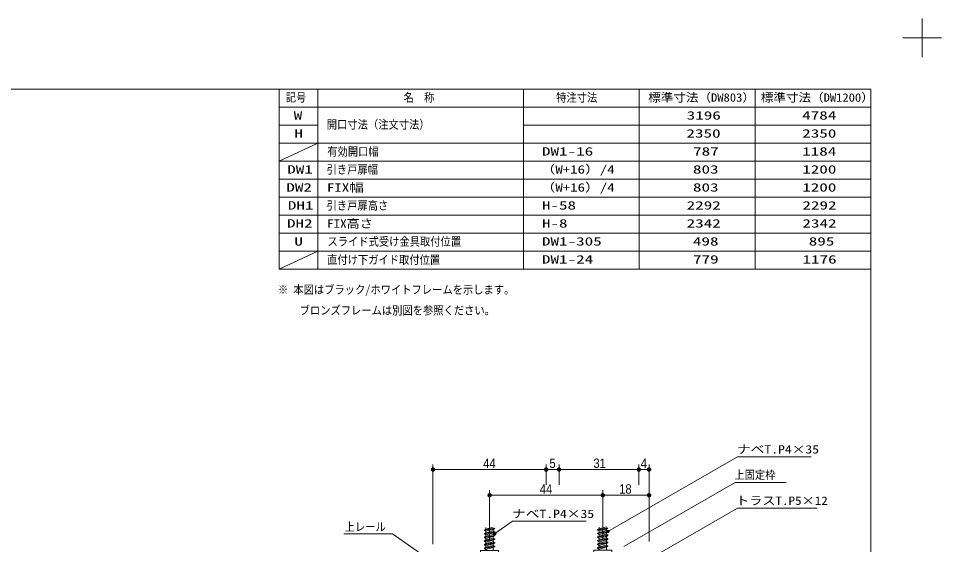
# Model space of a CAD drawing. Units: millimetres, scale not verified, with parts at other scales. Extents: x -6062 to 6062, y -3045 to 3045.
# Drawn here: x -1101 to 2488, y 998 to 3045 of the extents above; entities that cross this region are included whole.
import ezdxf
from ezdxf.enums import TextEntityAlignment as Align

# ---------------------------------------------------------------- set-up
doc = ezdxf.new("R2010")
doc.units = ezdxf.units.MM
doc.header["$LTSCALE"] = 20
for name, color, linetype, lineweight in [('0-0_2寸法-3', 7, 'Continuous', 9), ('0-1_2寸法-1', 7, 'Continuous', 9), ('0-2_0', 7, 'Continuous', 9), ('0-3_3一般', 7, 'Continuous', 9), ('0-4_1図面枠', 7, 'Continuous', 9)]:
    doc.layers.add(name, color=color, linetype=linetype, lineweight=lineweight)
doc.styles.add('ＭＳ ゴシック', font='')
doc.styles.add('ＭＳ Ｐゴシック', font='')
doc.styles.get('ＭＳ ゴシック').set_extended_font_data('MS Gothic')
doc.styles.get('ＭＳ Ｐゴシック').set_extended_font_data('MS PGothic')

# ---------------------------------------------------------------- blocks, each defined once
blk = doc.blocks.new('グループ-14')
at = {"layer": '0-3_3一般'}
for p, q in [((58763.7, 21098.2), (59563.7, 21239.6)), ((58763.7, 21098.2), (58763.7, 21124.9)), ((59563.7, 20983.6), (58763.7, 20842.2)), ((58763.7, 20842.2), (58883.7, 20911.5)), ((58763.7, 20815.6), (58763.7, 20842.2)), ((58763.7, 20815.6), (58883.7, 20746.3)), ((59443.7, 21335.5), (58883.7, 21194.2)), ((58883.7, 21311.6), (58883.7, 21194.2)), ((58883.7, 21029), (58883.7, 20911.5)), ((58883.7, 20746.3), (59443.7, 20887.6)), ((59443.7, 21170.3), (59563.7, 21239.6)), ((59443.7, 21170.3), (59443.7, 21052.9)), ((59443.7, 20887.6), (59563.7, 20956.9)), ((59443.7, 20887.6), (59443.7, 20770.2)), ((58763.7, 20532.9), (59563.7, 20674.2)), ((58763.7, 20532.9), (58763.7, 20559.6)), ((59563.7, 20418.2), (58763.7, 20276.9)), ((58763.7, 20276.9), (58883.7, 20346.2)), ((58763.7, 20250.2), (58763.7, 20276.9)), ((58763.7, 20250.2), (58883.7, 20181)), ((58763.7, 19967.6), (59563.7, 20108.9)), ((59443.7, 20770.2), (58883.7, 20628.9)), ((58883.7, 20746.3), (58883.7, 20628.9)), ((58883.7, 20463.6), (58883.7, 20346.2)), ((58883.7, 20181), (59443.7, 20322.3)), ((59443.7, 20204.9), (58883.7, 20063.5)), ((58883.7, 20181), (58883.7, 20063.5)), ((59563.7, 20700.9), (59443.7, 20770.2)), ((59443.7, 20605), (59563.7, 20674.2)), ((59443.7, 20605), (59443.7, 20487.5)), ((59443.7, 20322.3), (59563.7, 20391.6)), ((59443.7, 20322.3), (59443.7, 20204.9)), ((59563.7, 20135.6), (59443.7, 20204.9)), ((59443.7, 20039.6), (59563.7, 20108.9)), ((59563.7, 20674.2), (59563.7, 20700.9)), ((59563.7, 20108.9), (59563.7, 20135.6)), ((58763.7, 19967.6), (58763.7, 19994.2)), ((59563.7, 19852.9), (58763.7, 19711.6)), ((58763.7, 19711.6), (58883.7, 19780.9)), ((58763.7, 19684.9), (58763.7, 19711.6)), ((58763.7, 19684.9), (58883.3, 19615.9)), ((58783.7, 19524.9), (59543.7, 19524.9)), ((58883.3, 19615.9), (58883.7, 19615.6)), ((58883.7, 19898.3), (58883.7, 19780.9)), ((58883.7, 19615.6), (59443.7, 19757)), ((59443.7, 20039.6), (59443.7, 19922.2)), ((59443.7, 19757), (59563.7, 19826.2)), ((59443.7, 19757), (59443.7, 19624.9)), ((59543.7, 19524.9), (59863.7, 19524.9)), ((59863.7, 19524.9), (59863.7, 19380.4)), ((59163.7, 19004.9), (59163.7, 18908.3))]:
    blk.add_line(p, q, dxfattribs=at)
for points in [[(59563.7, 21266.2), (58763.7, 21124.9), (58883.7, 21194.2)], [(58763.7, 21098.2), (58883.7, 21029), (59443.7, 21170.3)], [(58763.7, 20815.6), (59563.7, 20956.9), (59563.7, 20983.6)], [(59563.7, 20983.6), (59443.7, 21052.9), (58883.7, 20911.5)], [(59563.7, 20700.9), (58763.7, 20559.6), (58883.7, 20628.9)], [(58763.7, 20532.9), (58883.7, 20463.6), (59443.7, 20605)], [(58763.7, 20250.2), (59563.7, 20391.6), (59563.7, 20418.2)], [(59563.7, 20135.6), (58763.7, 19994.2), (58883.7, 20063.5)], [(59563.7, 20418.2), (59443.7, 20487.5), (58883.7, 20346.2)], [(58463.7, 19380.4), (58463.7, 19524.9), (58783.7, 19524.9)], [(58763.7, 19967.6), (58883.7, 19898.3), (59443.7, 20039.6)], [(58763.7, 19684.9), (59563.7, 19826.2), (59563.7, 19852.9)], [(59563.7, 19852.9), (59443.7, 19922.2), (58883.7, 19780.9)]]:
    blk.add_lwpolyline(points, dxfattribs=at)
for centre, radius, start, end in [((58663.7, 19380.4), 200, 180, 205.65891), ((58783.7, 19624.9), 100, 270, 312.40515), ((58783.7, 19624.9), 100, 312.40515, 354.8103), ((59543.7, 19624.9), 100, 180, 225), ((59543.7, 19624.9), 100, 225, 270), ((59663.7, 19380.4), 200, 334.34109, 0), ((58663.7, 19380.4), 200, 205.65891, 231.31781), ((59163.7, 20004.9), 1000, 231.31781, 250.65891), ((59163.7, 20004.9), 1000, 250.65891, 270), ((59163.7, 20004.9), 1000, 270, 289.34109), ((59163.7, 20004.9), 1000, 289.34109, 308.68219), ((59663.7, 19380.4), 200, 308.68219, 334.34109)]:
    blk.add_arc(centre, radius, start, end, dxfattribs=at)
blk = doc.blocks.new('グループ-15')
at = {"layer": '0-3_3一般'}
for p, q in [((50763.7, 21246.2), (49963.7, 21104.9)), ((49963.7, 21078.2), (50763.7, 21219.6)), ((49963.7, 21104.9), (50083.7, 21174.2)), ((49963.7, 21078.2), (49963.7, 21104.9)), ((49963.7, 21078.2), (50083.7, 21009)), ((49963.7, 20795.6), (50763.7, 20936.9)), ((49963.7, 20795.6), (49963.7, 20822.2)), ((50643.7, 21315.5), (50083.7, 21174.2)), ((50083.7, 21291.6), (50083.7, 21174.2)), ((50083.7, 21009), (50643.7, 21150.3)), ((50643.7, 21032.9), (50083.7, 20891.5)), ((50083.7, 21009), (50083.7, 20891.5)), ((50643.7, 21150.3), (50763.7, 21219.6)), ((50643.7, 21150.3), (50643.7, 21032.9)), ((50763.7, 20963.6), (50643.7, 21032.9)), ((50643.7, 20867.6), (50763.7, 20936.9)), ((50643.7, 20867.6), (50643.7, 20750.2)), ((50763.7, 20936.9), (50763.7, 20963.6)), ((50763.7, 20680.9), (49963.7, 20539.6)), ((49963.7, 20539.6), (50083.7, 20608.9)), ((49963.7, 20512.9), (49963.7, 20539.6)), ((49963.7, 20512.9), (50083.7, 20443.6)), ((49963.7, 20230.2), (50763.7, 20371.6)), ((49963.7, 20230.2), (49963.7, 20256.9)), ((50763.7, 20115.6), (49963.7, 19974.2)), ((50083.7, 20726.3), (50083.7, 20608.9)), ((50083.7, 20443.6), (50643.7, 20585)), ((50643.7, 20467.5), (50083.7, 20326.2)), ((50083.7, 20443.6), (50083.7, 20326.2)), ((50083.7, 20161), (50083.7, 20043.5)), ((50643.7, 20585), (50763.7, 20654.2)), ((50643.7, 20585), (50643.7, 20467.5)), ((50763.7, 20398.2), (50643.7, 20467.5)), ((50643.7, 20302.3), (50763.7, 20371.6)), ((50643.7, 20302.3), (50643.7, 20184.9)), ((50763.7, 20371.6), (50763.7, 20398.2)), ((49663.7, 19504.9), (49983.7, 19504.9)), ((49663.7, 19360.4), (49663.7, 19504.9)), ((49963.7, 19974.2), (50083.7, 20043.5)), ((49963.7, 19947.6), (49963.7, 19974.2)), ((49963.7, 19947.6), (50083.7, 19878.3)), ((49963.7, 19664.9), (50763.7, 19806.2)), ((49963.7, 19664.9), (49963.7, 19691.6)), ((49963.7, 19664.9), (50083.3, 19595.9)), ((50083.3, 19595.9), (50083.7, 19595.6)), ((50083.7, 19878.3), (50643.7, 20019.6)), ((50643.7, 19902.2), (50083.7, 19760.9)), ((50083.7, 19878.3), (50083.7, 19760.9)), ((50083.7, 19595.6), (50643.7, 19737)), ((50643.7, 20019.6), (50763.7, 20088.9)), ((50643.7, 20019.6), (50643.7, 19902.2)), ((50763.7, 19832.9), (50643.7, 19902.2)), ((50643.7, 19737), (50763.7, 19806.2)), ((50643.7, 19737), (50643.7, 19604.9)), ((50763.7, 19806.2), (50763.7, 19832.9)), ((51063.7, 19504.9), (51063.7, 19360.4)), ((50363.7, 18984.9), (50363.7, 18888.3))]:
    blk.add_line(p, q, dxfattribs=at)
for points in [[(50763.7, 20963.6), (49963.7, 20822.2), (50083.7, 20891.5)], [(49963.7, 20795.6), (50083.7, 20726.3), (50643.7, 20867.6)], [(49963.7, 20512.9), (50763.7, 20654.2), (50763.7, 20680.9)], [(50763.7, 20398.2), (49963.7, 20256.9), (50083.7, 20326.2)], [(49963.7, 20230.2), (50083.7, 20161), (50643.7, 20302.3)], [(49963.7, 19947.6), (50763.7, 20088.9), (50763.7, 20115.6)], [(50763.7, 20680.9), (50643.7, 20750.2), (50083.7, 20608.9)], [(50763.7, 20115.6), (50643.7, 20184.9), (50083.7, 20043.5)], [(50763.7, 19832.9), (49963.7, 19691.6), (50083.7, 19760.9)], [(49983.7, 19504.9), (50743.7, 19504.9), (51063.7, 19504.9)]]:
    blk.add_lwpolyline(points, dxfattribs=at)
for centre, radius, start, end in [((49983.7, 19604.9), 100, 270, 312.40515), ((49983.7, 19604.9), 100, 312.40515, 354.8103), ((50743.7, 19604.9), 100, 180, 225), ((50743.7, 19604.9), 100, 225, 270), ((49863.7, 19360.4), 200, 180, 205.65891), ((49863.7, 19360.4), 200, 205.65891, 231.31781), ((50363.7, 19984.9), 1000, 231.31781, 250.65891), ((50363.7, 19984.9), 1000, 250.65891, 270), ((50363.7, 19984.9), 1000, 270, 289.34109), ((50363.7, 19984.9), 1000, 289.34109, 308.68219), ((50863.7, 19360.4), 200, 308.68219, 334.34109), ((50863.7, 19360.4), 200, 334.34109, 0)]:
    blk.add_arc(centre, radius, start, end, dxfattribs=at)
blk = doc.blocks.new('グループ-31')
at = {"layer": '0-3_3一般'}
for name in ['グループ-15', 'グループ-14']:
    blk.add_blockref(name, (0, 0), dxfattribs=at)
blk = doc.blocks.new('グループ-32')
at = {"layer": '0-3_3一般'}
blk.add_blockref('グループ-31', (0, 0), dxfattribs=at)
blk = doc.blocks.new('_Dot')
at = {"layer": '0-2_0'}
for p, q in [((-10, 0), (-20, 0)), ((9.78, 2), (-9.78, 2)), ((7.99, 6), (-7.99, 6)), ((9.16, -3.98), (-9.16, -3.98)), ((6, -7.98), (-6, -7.98))]:
    blk.add_line(p, q, dxfattribs=at)
for points in [[(10, 0), (9.92, 1.25), (9.69, 2.49), (9.3, 3.68), (8.76, 4.82), (8.09, 5.88), (7.29, 6.85), (6.37, 7.71), (5.36, 8.44), (4.26, 9.05), (3.09, 9.51), (1.87, 9.82), (0.63, 9.98), (-0.63, 9.98), (-1.87, 9.82), (-3.09, 9.51), (-4.26, 9.05), (-5.36, 8.44), (-6.37, 7.71), (-7.29, 6.85), (-8.09, 5.88), (-8.76, 4.82), (-9.3, 3.68), (-9.69, 2.49), (-9.92, 1.25), (-10, 0), (0, 0)], [(-10, 0), (-9.92, -1.25), (-9.69, -2.49), (-9.3, -3.68), (-8.76, -4.82), (-8.09, -5.88), (-7.29, -6.85), (-6.37, -7.71), (-5.36, -8.44), (-4.26, -9.05), (-3.09, -9.51), (-1.87, -9.82), (-0.63, -9.98), (0.63, -9.98), (1.87, -9.82), (3.09, -9.51), (4.26, -9.05), (5.36, -8.44), (6.37, -7.71), (7.29, -6.85), (8.09, -5.88), (8.76, -4.82), (9.3, -3.68), (9.69, -2.49), (9.92, -1.25), (10, 0), (0, 0)]]:
    blk.add_lwpolyline(points, close=True, dxfattribs=at)
blk = doc.blocks.new('グループ-79')
at = {"layer": '0-4_1図面枠'}
for p, q in [((84000, 57900), (84000, 60900)), ((85500, 59400), (82500, 59400))]:
    blk.add_line(p, q, dxfattribs=at)
blk = doc.blocks.new('グループ-81')
at = {"layer": '0-4_1図面枠'}
blk.add_lwpolyline([(-80000, 55400), (80000, 55400), (80000, -55400), (-80000, -55400)], close=True, dxfattribs=at)
blk = doc.blocks.new('図面枠')
at = {"layer": '0-4_1図面枠'}
for name in ['グループ-79', 'グループ-81']:
    blk.add_blockref(name, (0, 0), dxfattribs=at)

msp = doc.modelspace()

# ---------------------------------------------------------------- linework, layer by layer
at = {"layer": '0-0_2寸法-3'}
for p, q in [((755.58, 1041.77), (745.79, 1041.77)), ((750.87, 1045.77), (750.5, 1045.77)), ((750.87, 1045.77), (750.5, 1045.77)), ((1195.58, 1050.17), (1185.79, 1050.17)), ((1194.68, 1046.17), (1186.69, 1046.17)), ((1190.86, 1054.17), (1190.51, 1054.17)), ((1190.86, 1054.17), (1190.51, 1054.17)), ((754.68, 1037.77), (746.69, 1037.77))]:
    msp.add_line(p, q, dxfattribs=at)
for points in [[(1190.68, 1049.18), (1694.83, 1340.25), (1981.13, 1340.25)], [(1252.68, 990.25), (1685.7, 1240.25), (1883.25, 1240.25)], [(1157.75, 830.25), (1694.69, 1140.25), (2004.33, 1140.25)], [(750.68, 1040.78), (820.34, 1089.56), (1106.64, 1089.56)], [(510.68, 929.74), (352.86, 1040.25), (164.57, 1040.25)]]:
    msp.add_lwpolyline(points, dxfattribs=at)
for centre in [(750.68, 1040.78), (750.68, 1040.78), (1190.68, 1049.18), (1190.68, 1049.18)]:
    msp.add_circle(centre, 5.01, dxfattribs=at)
at = {"layer": '0-1_2寸法-1'}
for p, q in [((510.68, 1000.25), (510.68, 1310.25)), ((950.68, 1230.25), (950.68, 1310.25)), ((950.68, 1230.25), (950.68, 1310.25)), ((1000.68, 1230.25), (1000.68, 1310.25)), ((1000.68, 1230.25), (1000.68, 1310.25)), ((1310.68, 1230.25), (1310.68, 1310.25)), ((1310.68, 1230.25), (1310.68, 1310.25)), ((1350.68, 1210.25), (1350.68, 1310.25)), ((523.4, 1290.25), (937.97, 1290.25)), ((963.4, 1290.25), (987.97, 1290.25)), ((1297.97, 1290.25), (1013.4, 1290.25)), ((1323.4, 1290.25), (1337.97, 1290.25)), ((730.68, 1016.34), (730.68, 1210.25)), ((1157.97, 1190.25), (743.4, 1190.25)), ((1170.68, 1021.91), (1170.68, 1210.25)), ((1170.68, 1021.91), (1170.68, 1210.25)), ((1183.4, 1190.25), (1337.97, 1190.25)), ((1350.68, 1010.25), (1350.68, 1210.25))]:
    msp.add_line(p, q, dxfattribs=at)
at = {"layer": '0-4_1図面枠'}
for p, q in [((62.5, 2770), (62.5, 2070)), ((862.5, 2770), (862.5, 2070)), ((1312.5, 2770), (1312.5, 2070)), ((1762.5, 2770), (1762.5, 2070)), ((2212.5, 2700), (-87.5, 2700)), ((62.5, 2630), (-87.5, 2630)), ((2212.5, 2630), (862.5, 2630)), ((2212.5, 2560), (-87.5, 2560)), ((62.5, 2560), (-87.5, 2490)), ((2212.5, 2490), (-87.5, 2490)), ((2212.5, 2420), (-87.5, 2420)), ((2212.5, 2420), (-87.5, 2420)), ((2212.5, 2350), (-87.5, 2350)), ((2212.5, 2350), (-87.5, 2350)), ((2212.5, 2280), (-87.5, 2280)), ((2212.5, 2280), (-87.5, 2280)), ((2212.5, 2210), (-87.5, 2210)), ((62.5, 2140), (-87.5, 2070)), ((2212.5, 2140), (-87.5, 2140))]:
    msp.add_line(p, q, dxfattribs=at)
msp.add_lwpolyline([(-87.5, 2770), (2212.5, 2770), (2212.5, 2070), (-87.5, 2070)], close=True, dxfattribs=at)

# ---------------------------------------------------------------- block references
at = {"layer": '0-1_2寸法-1', "xscale": 0.6356201, "yscale": 0.6356201, "rotation": 180}
for p in [(510.68, 1290.25), (950.68, 1290.25), (1000.68, 1290.25), (1310.68, 1290.25), (730.68, 1190.25), (1170.68, 1190.25)]:
    msp.add_blockref('_Dot', p, dxfattribs=at)
at = {"layer": '0-1_2寸法-1', "xscale": 0.6356201, "yscale": 0.6356201}
for p in [(950.68, 1290.25), (1000.68, 1290.25), (1310.68, 1290.25), (1350.68, 1290.25), (1170.68, 1190.25), (1350.68, 1190.25)]:
    msp.add_blockref('_Dot', p, dxfattribs=at)
at = {"layer": '0-3_3一般', "xscale": 0.05, "yscale": 0.05}
msp.add_blockref('グループ-32', (-1787.5, 0), dxfattribs=at)
at = {"layer": '0-4_1図面枠', "xscale": 0.05, "yscale": 0.05}
msp.add_blockref('図面枠', (-1787.5, 0), dxfattribs=at)

# ---------------------------------------------------------------- texts
at = {"layer": '0-0_2寸法-3', "style": 'ＭＳ ゴシック'}
for s, width, p in [('ナベT.P4×35', 1.2, (1692.32, 1342.64)), ('上固定枠', 0.9, (1682.41, 1243.59)), ('トラスT.P5×12', 1.15, (1688.53, 1143.01)), ('ナベT.P4×35', 1.2, (817.84, 1091.95)), ('上レール', 0.9, (167.46, 1041.08))]:
    msp.add_text(s, height=32.55, dxfattribs=dict(at, width=width)).set_placement(p, align=Align.BOTTOM_LEFT)
at = {"layer": '0-1_2寸法-1', "style": 'ＭＳ Ｐゴシック', "width": 0.9}
for s, p in [('44', (705.99, 1285.19)), ('5', (963.39, 1285.19)), ('31', (1134.46, 1285.29)), ('4', (1318.29, 1285.19)), ('44', (925.99, 1185.19)), ('18', (1234.65, 1185.29))]:
    msp.add_text(s, height=36.66, dxfattribs=at).set_placement(p, align=Align.BOTTOM_LEFT)
at = {"layer": '0-4_1図面枠', "style": 'ＭＳ ゴシック'}
for s, width, p in [('記号', 0.9, (-61.77, 2711.64)), ('名\u3000称', 0.9, (396.3, 2711.07)), ('特注寸法', 0.9, (989.42, 2711.15)), ('標準寸法（DW803）', 1.1, (1347.3, 2711.35)), ('標準寸法（DW1200）', 1.1, (1785, 2711.35)), ('W', 1.5, (-30.75, 2641.83)), ('3196', 1.5, (1496.84, 2641.74)), ('4784', 1.5, (1945.66, 2641.83)), ('開口寸法（注文寸法）', 0.9, (97.9, 2606.25)), ('H', 1.5, (-28.25, 2571.83)), ('2350', 1.5, (1495.86, 2571.74)), ('2350', 1.5, (1945.86, 2571.74)), ('有効開口幅', 0.9, (99.79, 2500.98)), ('DW1-16', 1.5, (934.22, 2501.74)), ('787', 1.5, (1521.8, 2501.83)), ('1184', 1.5, (1945.66, 2501.74)), ('引き戸扉幅', 0.9, (97.12, 2431.35)), ('（W+16）/4', 1.3, (928.67, 2431.64)), ('DW1', 1.5, (-56.02, 2431.74)), ('803', 1.5, (1521.23, 2431.74)), ('1200', 1.5, (1945.86, 2431.74)), ('DW2', 1.5, (-59.38, 2361.83)), ('FIX幅', 1.3, (98.64, 2361.07)), ('（W+16）/4', 1.3, (928.67, 2361.64)), ('803', 1.5, (1521.23, 2361.74)), ('1200', 1.5, (1945.86, 2361.74)), ('DH1', 1.5, (-53.51, 2291.74)), ('引き戸扉高さ', 0.9, (97.12, 2291.17)), ('H-58', 1.5, (934.05, 2291.83)), ('2292', 1.5, (1496.64, 2291.83)), ('2292', 1.5, (1946.64, 2291.83)), ('DH2', 1.5, (-56.88, 2221.83)), ('FIX高さ', 1.15, (98.64, 2220.88)), ('H-8', 1.5, (934.05, 2221.83)), ('2342', 1.5, (1496.64, 2221.83)), ('2342', 1.5, (1946.64, 2221.83)), ('U', 1.5, (-28.25, 2151.83)), ('スライド式受け金具取付位置', 0.9, (100.57, 2150.97)), ('DW1-305', 1.5, (934.22, 2151.74)), ('498', 1.5, (1521.03, 2151.83)), ('895', 1.5, (1971.23, 2151.83)), ('直付け下ガイド取付位置', 0.9, (99.05, 2080.2)), ('DW1-24', 1.5, (934.22, 2081.74)), ('779', 1.5, (1521.43, 2081.83)), ('1176', 1.5, (1946.84, 2081.74)), ('※ 本図はブラック/ホワイトフレームを示します。', 0.9, (-92.1, 1963.88)), ('\u3000  ブロンズフレームは別図を参照ください。', 0.9, (-87.5, 1883.14))]:
    msp.add_text(s, height=32.55, dxfattribs=dict(at, width=width)).set_placement(p, align=Align.BOTTOM_LEFT)

doc.saveas('drawing.dxf')
